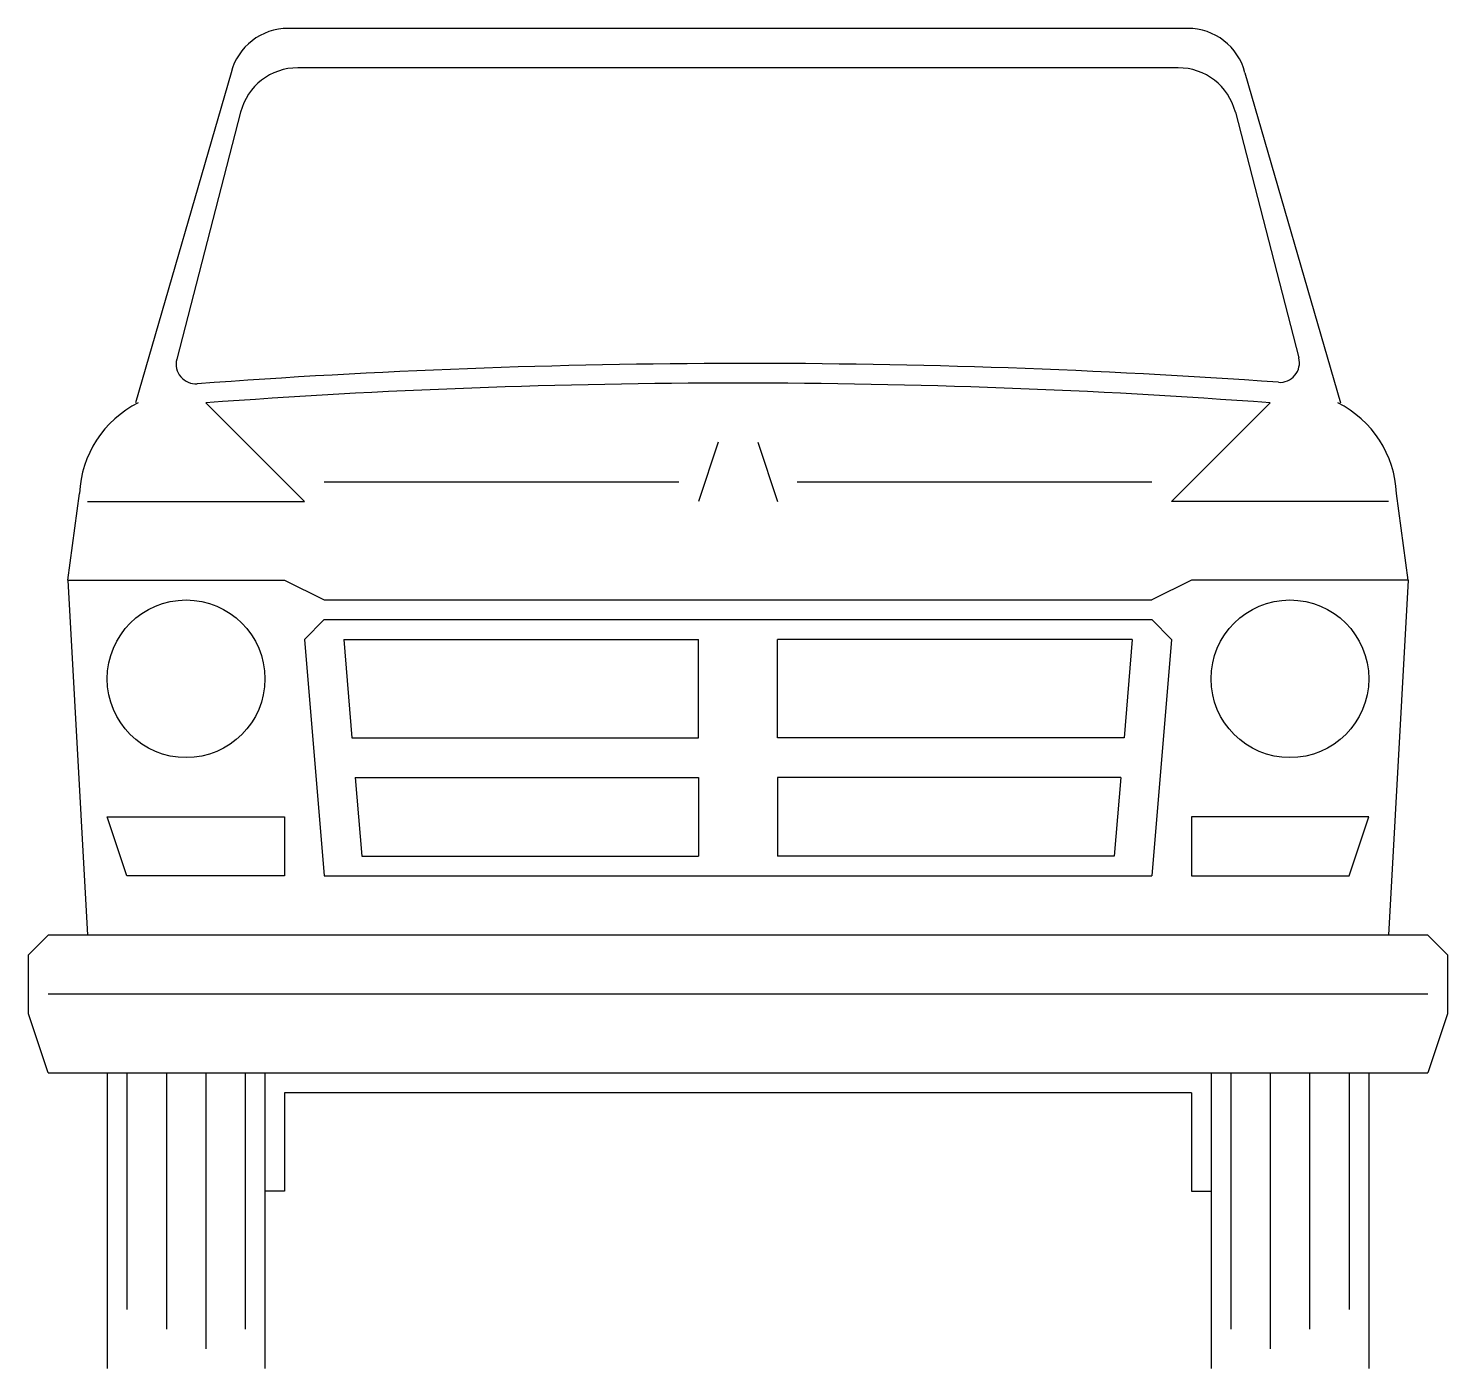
# Model space of a CAD drawing. Extents: x 0 to 1.83, y 0 to 1.73.
import ezdxf

# ---------------------------------------------------------------- set-up
doc = ezdxf.new("R2010")
doc.units = 0
doc.layers.get('0').update_dxf_attribs({"linetype": 'CONTINUOUS'})
doc.layers.add('CAR_DTL', color=7, linetype='CONTINUOUS')

msp = doc.modelspace()

# ---------------------------------------------------------------- linework, layer by layer
at = {"color": 0, "linetype": 'BYBLOCK'}
for p, q in [((1.4939, 1.7272), (0.3349, 1.7272)), ((0.2612, 1.6701), (0.1381, 1.2446)), ((1.4816, 1.6764), (0.3472, 1.6764)), ((1.5676, 1.6701), (1.6907, 1.2446)), ((0.2734, 1.6193), (0.1912, 1.3009)), ((1.5554, 1.6193), (1.6371, 1.3028)), ((0.3556, 1.1176), (0.2286, 1.2446)), ((1.4732, 1.1176), (1.6002, 1.2446)), ((0.0508, 1.016), (0.0659, 1.1278)), ((1.778, 1.016), (1.7629, 1.1278)), ((0.0508, 1.016), (0.3302, 1.016)), ((0.0508, 1.016), (0.0762, 0.5588)), ((0.3302, 1.016), (0.381, 0.9906)), ((1.4986, 1.016), (1.4478, 0.9906)), ((1.778, 1.016), (1.4986, 1.016)), ((1.778, 1.016), (1.7526, 0.5588)), ((0.381, 0.9906), (1.4478, 0.9906)), ((0.381, 0.9652), (0.3556, 0.9398)), ((0.381, 0.9652), (1.4478, 0.9652)), ((1.4478, 0.9652), (1.4732, 0.9398)), ((0.3556, 0.9398), (0.381, 0.635)), ((1.4732, 0.9398), (1.4478, 0.635)), ((0.1016, 0.7112), (0.3302, 0.7112)), ((0.127, 0.635), (0.1016, 0.7112)), ((0.3302, 0.7112), (0.3302, 0.635)), ((1.7272, 0.7112), (1.4986, 0.7112)), ((1.4986, 0.7112), (1.4986, 0.635)), ((1.7018, 0.635), (1.7272, 0.7112)), ((0.3302, 0.635), (0.127, 0.635)), ((0.381, 0.635), (1.4478, 0.635)), ((1.4986, 0.635), (1.7018, 0.635)), ((0, 0.5334), (0.0254, 0.5588)), ((1.8034, 0.5588), (0.0254, 0.5588)), ((1.8034, 0.5588), (1.8288, 0.5334)), ((0, 0.4572), (0, 0.5334)), ((1.8288, 0.5334), (1.8288, 0.4572)), ((0.0254, 0.381), (0, 0.4572)), ((1.8288, 0.4572), (1.8034, 0.381)), ((0.0254, 0.381), (1.8034, 0.381)), ((0.1016, 0.381), (0.1016, 0)), ((0.3048, 0.381), (0.3048, 0)), ((1.524, 0.381), (1.524, 0)), ((1.7272, 0.381), (1.7272, 0)), ((1.4986, 0.3556), (0.3302, 0.3556)), ((0.3302, 0.3556), (0.3302, 0.2286)), ((1.4986, 0.3556), (1.4986, 0.2286)), ((0.3302, 0.2286), (0.3048, 0.2286)), ((1.4986, 0.2286), (1.524, 0.2286))]:
    msp.add_line(p, q, dxfattribs=at)
for centre in [(0.2032, 0.889), (1.6256, 0.889)]:
    msp.add_circle(centre, 0.1016, dxfattribs=at)
for centre, radius, start, end in [((0.3349, 1.651), 0.0762, 90, 165.5126), ((1.4939, 1.651), 0.0762, 14.4874, 90), ((0.3472, 1.6002), 0.0762, 90, 165.5126), ((1.4816, 1.6002), 0.0762, 14.4874, 90), ((0.2158, 1.2945), 0.0254, 165.5126, 274.232), ((1.6125, 1.2964), 0.0254, 265.9223, 14.4874), ((0.9271, -8.3185), 9.6139, 85.92231, 94.23196), ((0.2037, 1.1216), 0.1379, 116.8259, 177.397), ((1.6251, 1.1216), 0.1379, 2.603, 63.1741)]:
    msp.add_arc(centre, radius, start, end, dxfattribs=at)
at = {"layer": 'CAR_DTL'}
for p, q in [((0.889, 1.1938), (0.8636, 1.1176)), ((0.9398, 1.1938), (0.9652, 1.1176)), ((0.381, 1.143), (0.8382, 1.143)), ((0.9906, 1.143), (1.4478, 1.143)), ((0.0762, 1.1176), (0.3556, 1.1176)), ((1.7526, 1.1176), (1.4732, 1.1176)), ((0.4064, 0.9398), (0.8636, 0.9398)), ((0.4064, 0.9398), (0.417, 0.8128)), ((0.8636, 0.8128), (0.8636, 0.9398)), ((1.4224, 0.9398), (0.9652, 0.9398)), ((0.9652, 0.8128), (0.9652, 0.9398)), ((1.4224, 0.9398), (1.4118, 0.8128)), ((0.417, 0.8128), (0.8636, 0.8128)), ((1.4118, 0.8128), (0.9652, 0.8128)), ((0.4212, 0.762), (0.8636, 0.762)), ((0.4212, 0.762), (0.4297, 0.6604)), ((0.8636, 0.762), (0.8636, 0.6604)), ((1.4076, 0.762), (0.9652, 0.762)), ((0.9652, 0.762), (0.9652, 0.6604)), ((1.4076, 0.762), (1.3991, 0.6604)), ((0.4297, 0.6604), (0.8636, 0.6604)), ((1.3991, 0.6604), (0.9652, 0.6604)), ((1.8034, 0.4826), (0.0254, 0.4826)), ((0.127, 0.381), (0.127, 0.0762)), ((0.1778, 0.381), (0.1778, 0.0508)), ((0.2286, 0.381), (0.2286, 0.0254)), ((0.2794, 0.381), (0.2794, 0.0508)), ((1.5494, 0.381), (1.5494, 0.0508)), ((1.6002, 0.381), (1.6002, 0.0254)), ((1.651, 0.381), (1.651, 0.0508)), ((1.7018, 0.381), (1.7018, 0.0762))]:
    msp.add_line(p, q, dxfattribs=at)
msp.add_arc((0.9144, -8.001), 9.271, 85.75781, 94.24219, dxfattribs=at)

doc.saveas('drawing.dxf')
